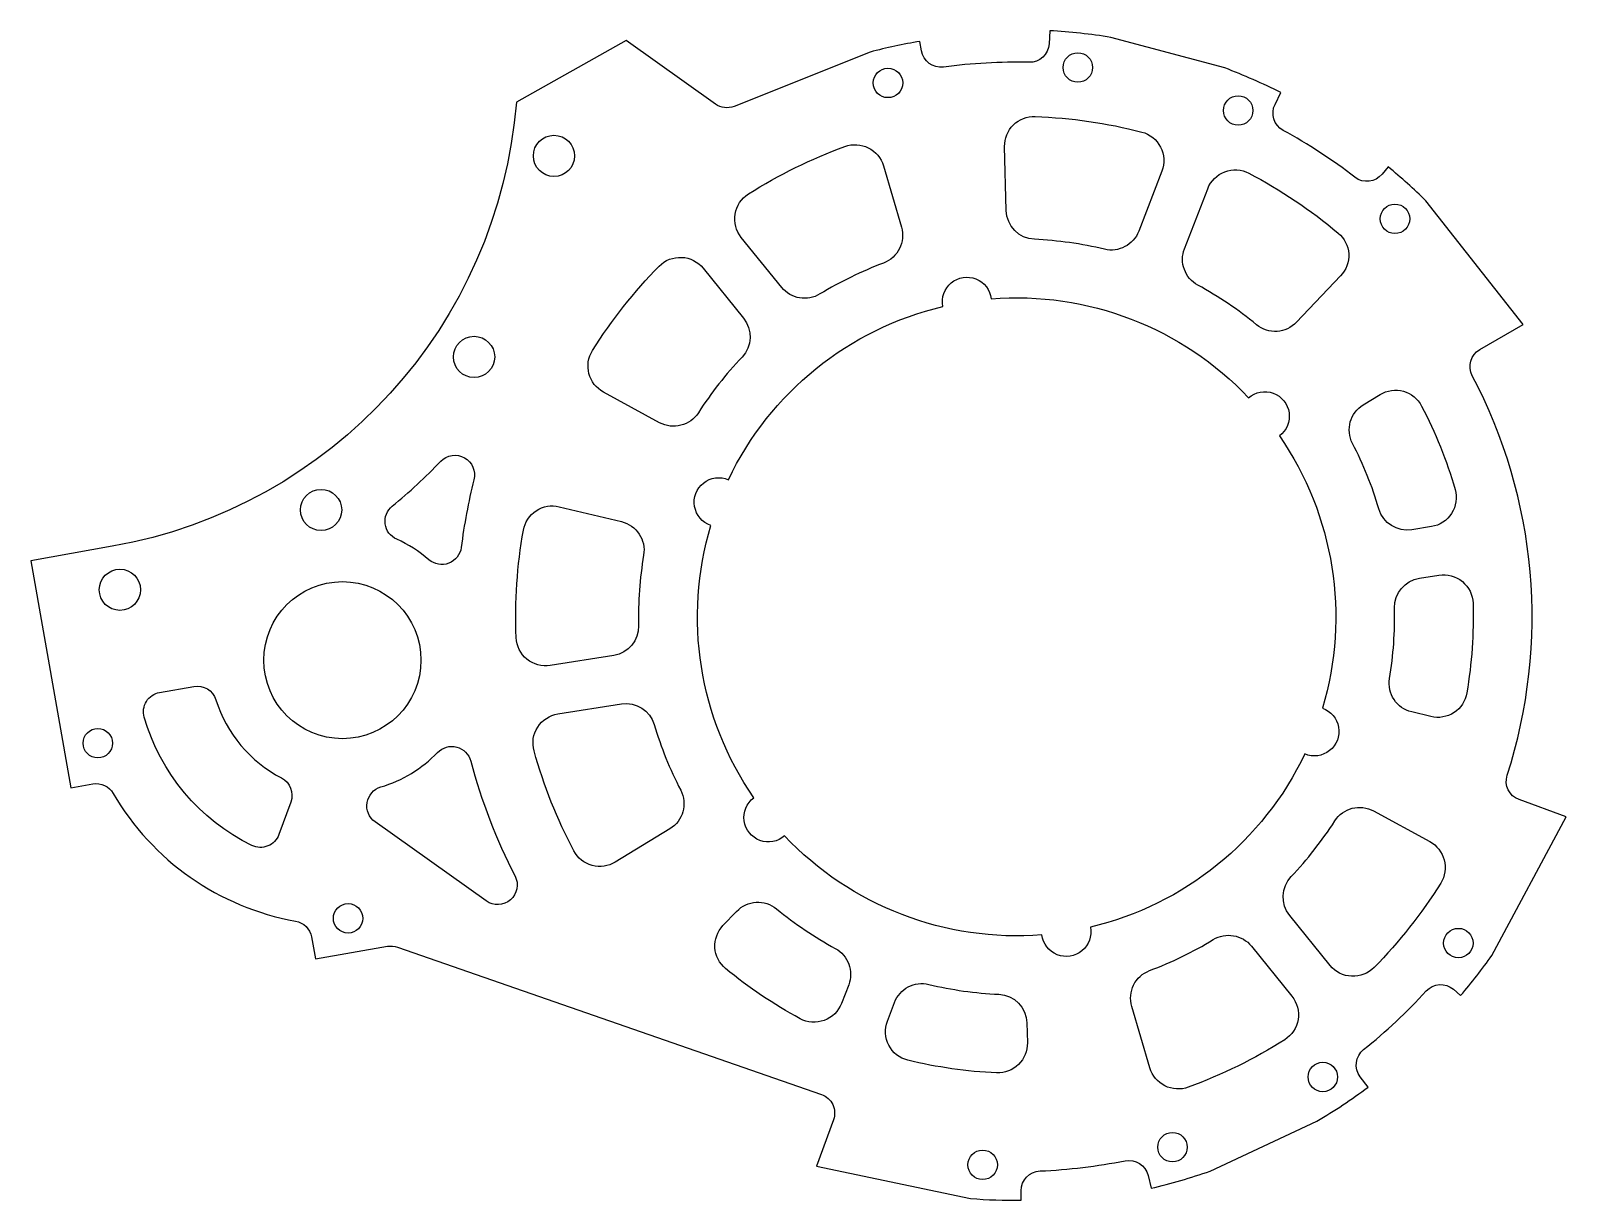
# Model space of a CAD drawing. Header units: millimetres. Extents: x -111 to 46, y -101 to 18.
import ezdxf

# ---------------------------------------------------------------- set-up
doc = ezdxf.new("R2010")
doc.units = ezdxf.units.MM

msp = doc.modelspace()

# ---------------------------------------------------------------- linework, layer by layer
for points in [[(-50.11, 17.32), (-61.28, 11.05, -0.341446), (-102.44, -34.19), (-110.74, -35.66), (-106.66, -58.79), (-104.42, -58.4, -0.314477), (-102.34, -59.36, 0.220127), (-83.77, -72.37, -0.314477), (-82.15, -73.99), (-81.75, -76.23), (-74.39, -74.94, -0.128062), (-73.38, -75.02), (-30.21, -90.04, -0.418357), (-28.99, -92.61), (-30.72, -97.35), (-15.04, -100.63, 0.02182), (-9.86, -100.81), (-9.87, -99.84, -0.404233), (-7.95, -97.82, 0.038682), (0.71, -96.78, -0.404233), (3.05, -98.29), (3.36, -99.59, 0.026186), (9.37, -97.84), (20.24, -92.76, 0.026186), (25.45, -89.29), (24.65, -88.22, -0.404233), (25, -85.46, 0.038682), (31.37, -79.49, -0.404233), (34.14, -79.32), (34.88, -79.95, 0.02182), (38.07, -75.86), (45.64, -61.75), (40.84, -60, -0.403503), (39.62, -57.51, 0.202516), (36.06, -16.81, -0.403503), (36.83, -14.14), (41.25, -11.59), (31.35, 0.99, 0.02182), (27.5, 4.46), (26.88, 3.71, -0.404233), (24.12, 3.4, 0.038682), (16.81, 8.18, -0.404233), (15.98, 10.83), (16.58, 12.02, 0.026186), (10.86, 14.54), (-0.74, 17.65, 0.026186), (-6.96, 18.33), (-7.03, 17, -0.404233), (-9.08, 15.11, 0.038682), (-17.79, 14.63, -0.404233), (-20.03, 16.28), (-20.19, 17.24, 0.02182), (-25.26, 16.16), (-39.11, 10.62, -0.254898), (-41.02, 10.85)], [(-1.4, -3.93, 0.046891), (-8.53, -2.92, -0.393177), (-11.39, 0), (-11.56, 6.52, -0.432652), (-8.45, 9.59, -0.053883), (2.4, 8.01, -0.448262), (4.45, 4.03), (2.1, -2.09, -0.375796)], [(-37.65, 1.7, -0.053883), (-27.82, 6.54, -0.432652), (-23.91, 4.57), (-22.07, -1.68, -0.393177), (-23.89, -5.34, 0.046891), (-30.37, -8.49, -0.375796), (-34.26, -7.82), (-38.38, -2.72, -0.448262)], [(8.12, -7.59, -0.375796), (6.76, -3.88), (9.12, 2.23, -0.448262), (13.31, 3.81, -0.053883), (22.41, -2.28, -0.432652), (22.66, -6.65), (18.17, -11.37, -0.393177), (14.1, -11.62, 0.046891)], [(-42.26, -5.87), (-38.15, -10.96, -0.375796), (-38.3, -14.91, 0.046891), (-42.74, -20.58, -0.393177), (-46.7, -21.6), (-52.42, -18.48, -0.432652), (-53.53, -14.25, -0.053883), (-46.74, -5.65, -0.448262)], [(13.29, -19.06, -1.03923), (16.43, -22.94, -0.227117), (20.8, -50.68, -1.03923), (19.01, -55.34, -0.227117), (-2.83, -72.99, -1.03923), (-7.76, -73.77, -0.227117), (-33.97, -63.69, -1.03923), (-37.11, -59.81, -0.227117), (-41.48, -32.07, -1.03923), (-39.69, -27.41, -0.227117), (-17.85, -9.76, -1.03923), (-12.92, -8.98, -0.227117)], [(31.9, -32.19), (29.9, -32.5, -0.375796), (26.56, -30.39, 0.046891), (23.87, -23.71, -0.393177), (24.97, -19.77), (26.68, -18.73, -0.434577), (30.91, -19.9, -0.049265), (34.31, -28.39, -0.451852)], [(-65.6, -27.41, 0.030773), (-66.9, -34.3, -0.598496), (-70.19, -35.56, 0.072472), (-73.47, -33.47, -0.556403), (-73.93, -30.11, 0.028816), (-68.98, -25.53, -0.769166)], [(-48.83, -42.28, -0.375796), (-51.36, -45.31), (-57.83, -46.33, -0.448262), (-61.3, -43.49, -0.053883), (-60.57, -32.55, -0.432652), (-56.91, -30.16), (-50.58, -31.68, -0.393177), (-48.32, -35.09, 0.046891)], [(36.14, -40, -0.049265), (35.51, -49.12, -0.434577), (31.85, -51.54), (29.9, -51.07, -0.393177), (27.64, -47.66, 0.046891), (28.15, -40.47, -0.375796), (30.68, -37.44), (32.67, -37.13, -0.451852)], [(-88.22, -64.66, -0.212171), (-99.18, -51.6, -0.44545), (-97.61, -49.07), (-94.14, -48.46, -0.376803), (-91.88, -49.83, 0.199696), (-85.21, -57.78, -0.376803), (-84.26, -60.24), (-85.46, -63.55, -0.44545)], [(-47.24, -52.36, 0.046891), (-44.55, -59.04, -0.393177), (-45.65, -62.98), (-51.21, -66.37, -0.432652), (-55.42, -65.22, -0.053883), (-59.48, -55.04, -0.448262), (-57.05, -51.27), (-50.58, -50.25, -0.375796)], [(-65.93, -56.07, 0.054726), (-61.42, -67.78, -0.78708), (-64.36, -70.32), (-75.67, -62.26, -0.622932), (-75.09, -58.71, 0.127571), (-69.3, -55.19, -0.583809)], [(21.58, -76.88), (17.47, -71.79, -0.375796), (17.62, -67.84, 0.046891), (22.06, -62.17, -0.393177), (26.02, -61.15), (31.74, -64.27, -0.432652), (32.85, -68.5, -0.053883), (26.06, -77.1, -0.448262)], [(-32.39, -82.31, -0.049265), (-39.97, -77.21, -0.434577), (-40.24, -72.83), (-38.85, -71.38, -0.393177), (-34.78, -71.13, 0.046891), (-28.8, -75.16, -0.375796), (-27.44, -78.87), (-28.17, -80.75, -0.451852)], [(16.97, -84.45, -0.053883), (7.14, -89.29, -0.432652), (3.23, -87.32), (1.39, -81.07, -0.393177), (3.21, -77.41, 0.046891), (9.68, -74.26, -0.375796), (13.58, -74.93), (17.7, -80.03, -0.448262)], [(-23.5, -82.55), (-22.78, -80.66, -0.375796), (-19.28, -78.82, 0.046891), (-12.15, -79.83, -0.393177), (-9.29, -82.75), (-9.24, -84.76, -0.434577), (-12.37, -87.83, -0.049265), (-21.42, -86.54, -0.451852)]]:
    msp.add_lwpolyline(points, format="xyb", close=True)
for centre, radius in [((-4.1, 14.58), 1.5), ((-23.44, 13.01), 1.5), ((12.23, 10.2), 1.5), ((-57.45, 5.58), 2.1), ((28.19, -0.83), 1.5), ((-65.59, -14.9), 2.1), ((-81.17, -30.49), 2.1), ((-101.66, -38.62), 2.1), ((-79, -45.79), 8), ((-103.91, -54.25), 1.5), ((-78.42, -72.09), 1.5), ((34.65, -74.61), 1.5), ((20.84, -88.25), 1.5), ((5.53, -95.4), 1.5), ((-13.8, -97.2), 1.5)]:
    msp.add_circle(centre, radius)

doc.saveas('drawing.dxf')
